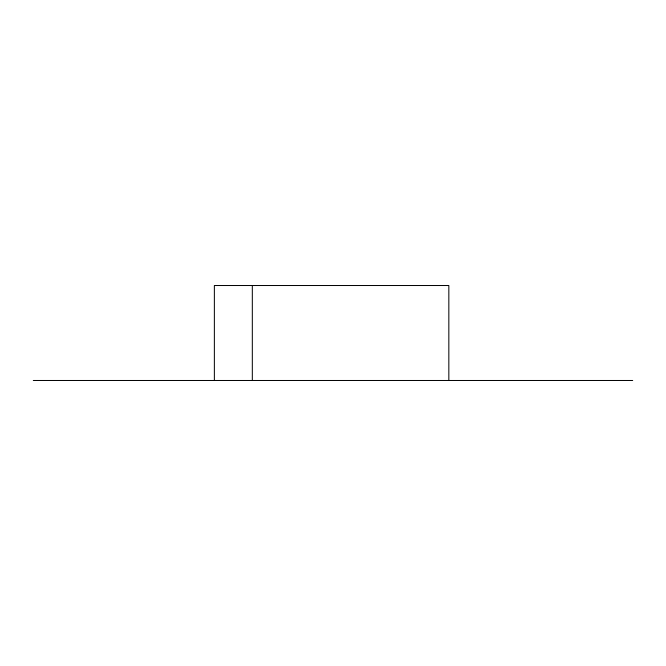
<?xml version="1.0" encoding="UTF-8"?>
<svg xmlns="http://www.w3.org/2000/svg" width="666" height="666" viewBox="0 0 666 666"><rect width="100%" height="100%" fill="white"/><g stroke="black" fill="none" stroke-linecap="round" stroke-linejoin="round"><path stroke-width="1" d="M33.3 380.486L632.7 380.486M448.834 380.486L448.834 285.514L214.369 285.514L214.369 380.486M252.322 285.514L252.322 380.486"/></g></svg>
